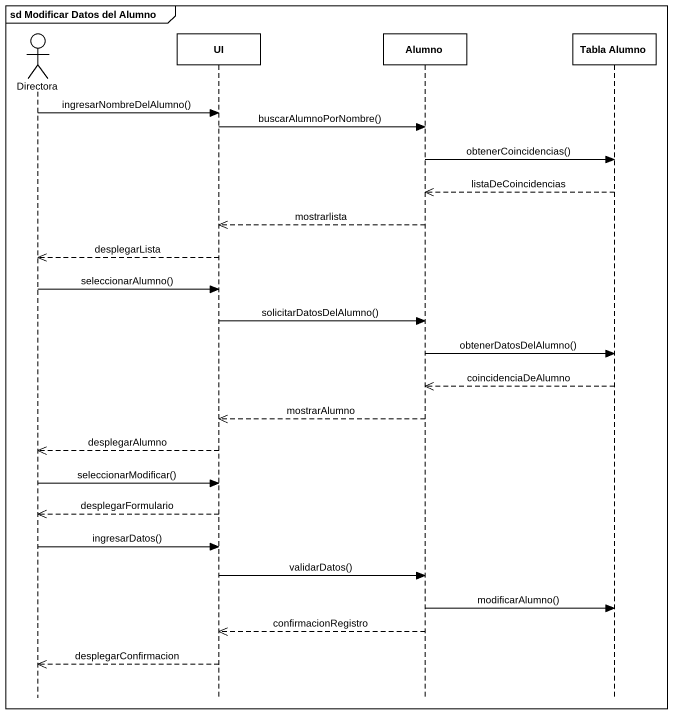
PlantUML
@startuml
mainframe sd Modificar Datos del Alumno
hide footbox
actor Directora
participant UI
participant Alumno
participant "Tabla Alumno" as Tabla_Alumno

Directora -> UI : ingresarNombreDelAlumno()
UI -> Alumno : buscarAlumnoPorNombre()
Alumno -> Tabla_Alumno : obtenerCoincidencias()
Tabla_Alumno -->> Alumno : listaDeCoincidencias
Alumno -->> UI : mostrarlista
UI -->> Directora : desplegarLista
Directora -> UI : seleccionarAlumno()
UI -> Alumno : solicitarDatosDelAlumno()
Alumno -> Tabla_Alumno : obtenerDatosDelAlumno()
Tabla_Alumno -->> Alumno : coincidenciaDeAlumno
Alumno -->> UI : mostrarAlumno
UI -->> Directora : desplegarAlumno
Directora -> UI : seleccionarModificar()
UI -->> Directora : desplegarFormulario
Directora -> UI : ingresarDatos()
UI -> Alumno : validarDatos()
Alumno -> Tabla_Alumno : modificarAlumno()
Alumno -->> UI : confirmacionRegistro
UI -->> Directora : desplegarConfirmacion
@enduml
